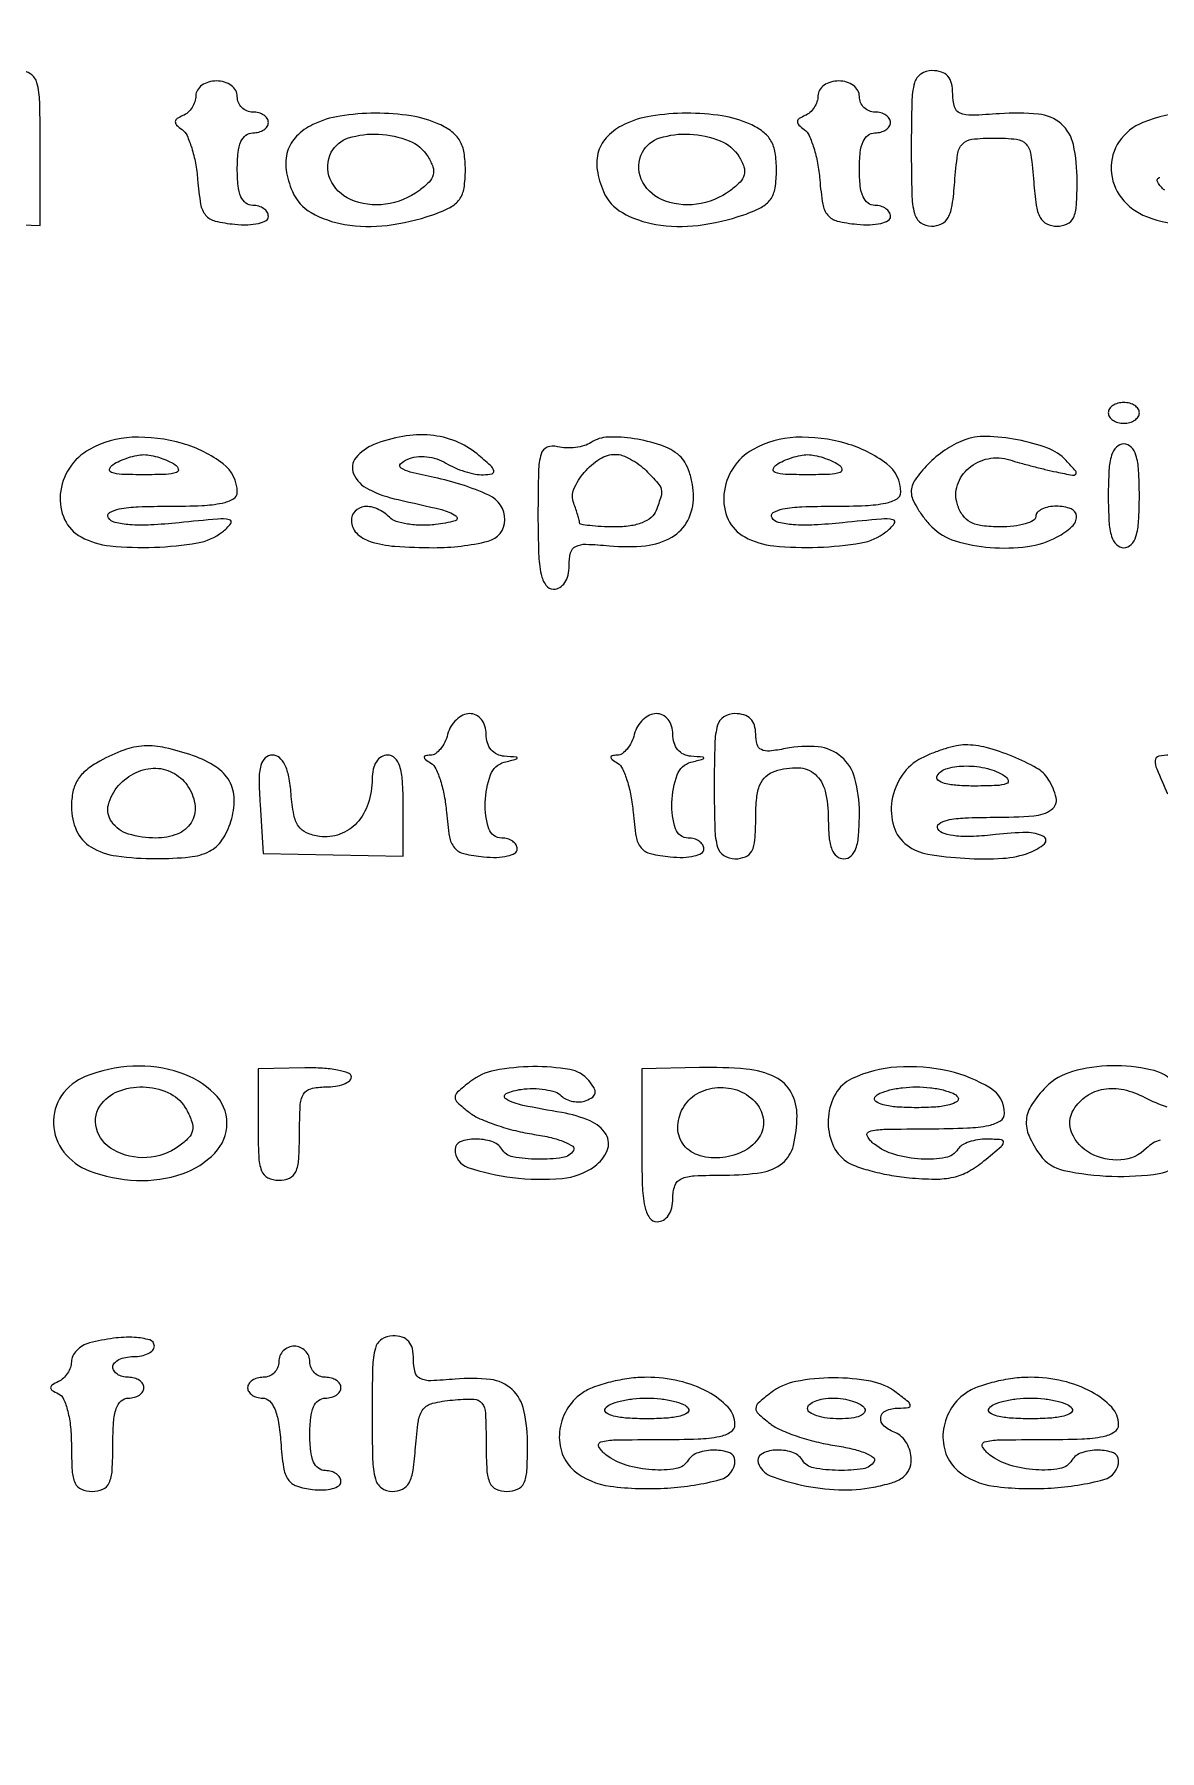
# Model space of a CAD drawing. Extents: x 0 to 1066, y 0 to 761.
# Drawn here: x 1025.98 to 1035.16, y 127.07 to 141.07 of the extents above; entities that cross this region are included whole.
import ezdxf

# ---------------------------------------------------------------- set-up
doc = ezdxf.new("R2010")
doc.units = 0
doc.header["$MEASUREMENT"] = 0

msp = doc.modelspace()

# ---------------------------------------------------------------- linework, layer by layer
for points in [[(710.559243, 95.267872, -0.000023), (733.258836, 95.240684, -0.000004), (756.324384, 95.211821, -0.198594)], [(606.442229, 95.24091, -0.000004), (629.422908, 95.212432, -0.198597)], [(669.892229, 95.24091, -0.000004), (692.872908, 95.212432, -0.198597)], [(1035.402577, 140.434153, 0.084123), (1035.02499, 140.351516, 0.14807), (1034.832265, 140.196522, 0.161253), (1034.766057, 139.96604, 0.156057), (1034.849968, 139.735909, 0.137919), (1035.055746, 139.583519, 0.079277), (1035.397601, 139.512405, 0.047386)], [(1035.20292, 139.798809, -0.103523), (1035.145963, 139.864154, -0.484919), (1035.162329, 139.903698, -0.064153)], [(1035.244478, 135.1908, 0.056115), (1035.154514, 135.180671, 0.334777), (1035.125944, 135.146785, 0.114027), (1035.138035, 135.077473, 0.006235), (1035.227211, 134.87355, 0.011702)], [(1035.297788, 132.508527, 0.141171), (1035.088294, 132.624312, 0.062047), (1034.770154, 132.656389, 0.061701), (1034.450423, 132.609146, 0.129583), (1034.235, 132.4836, 0.050288), (1034.118504, 132.340977, 0.124671), (1034.074304, 132.214563, 0.127219), (1034.096015, 132.084004, 0.053428), (1034.18588, 131.92872, 0.184603), (1034.381129, 131.802375, 0.044225), (1034.771338, 131.754992, 0.043681), (1035.158881, 131.776274, 0.221043), (1035.335658, 131.8914, 0.216893)], [(1035.16603, 132.050617, 0.122696), (1035.055094, 131.983934, -0.181548), (1034.845053, 131.888566, -0.139912), (1034.597001, 131.941693, -0.170747), (1034.445274, 132.106681, -0.24665), (1034.460474, 132.300341, -0.103177), (1034.5666, 132.410315, -0.108386), (1034.706038, 132.466274, -0.097009), (1034.868822, 132.461764, -0.067675), (1035.041477, 132.397514, 0.047758), (1035.221311, 132.322338, 0.179191)]]:
    msp.add_lwpolyline(points, format="xyb")
for points in [[(1025.6904, 140.581814, -0.06183), (1025.677313, 140.47639, -0.224383), (1025.635519, 140.425592, -0.120811), (1025.549691, 140.408156, -0.013762), (1025.350876, 140.421608, 0.065801), (1025.059638, 140.411021, 0.09008), (1024.813476, 140.321883, 0.11095), (1024.649833, 140.170016, 0.151572), (1024.5906, 139.979109, 0.127116), (1024.641203, 139.783283, 0.147059), (1024.77867, 139.649178, 0.086757), (1025.031254, 139.568849, 0.02435), (1025.445225, 139.533101), (1026.0288, 139.511236), (1026.0288, 140.142818, 0.005951), (1026.024324, 140.518903, 0.059557), (1026.001984, 140.674302, 0.180608), (1025.95049, 140.746567, 0.149683), (1025.8596, 140.7744, 0.073898), (1025.782528, 140.762946, 0.139619), (1025.730132, 140.729177, 0.126112), (1025.700103, 140.670054, 0.054817)], [(1033.1352, 140.1399, 0.006055), (1033.139723, 139.76641, 0.057365), (1033.161828, 139.60821, 0.172615), (1033.212024, 139.534092, 0.159749), (1033.299536, 139.5054, 0.112123), (1033.382604, 139.524265, 0.160679), (1033.436645, 139.576172, 0.086187), (1033.469625, 139.677401, 0.017695), (1033.489886, 139.86495, -0.015201), (1033.5131, 140.090356, -0.150499), (1033.552475, 140.17581, -0.186387), (1033.629446, 140.215075, -0.025798), (1033.812, 140.2245, -0.025798), (1033.994554, 140.215075, -0.186387), (1034.071525, 140.17581, -0.150499), (1034.1109, 140.090356, -0.015201), (1034.134114, 139.86495, 0.017695), (1034.154375, 139.677401, 0.086187), (1034.187355, 139.576172, 0.160679), (1034.241396, 139.524265, 0.112123), (1034.324464, 139.5054, 0.107856), (1034.408374, 139.523713, 0.182847), (1034.458265, 139.574213, 0.089741), (1034.482817, 139.675139, 0.014909), (1034.4888, 139.875741, 0.051993), (1034.458049, 140.170667, 0.163893), (1034.358412, 140.339679, 0.154599), (1034.172473, 140.419709, 0.04479), (1033.856323, 140.42292, -0.011201), (1033.628478, 140.409927, -0.108345), (1033.533768, 140.427287, -0.227478), (1033.488345, 140.478421, -0.069857), (1033.4736, 140.58344, 0.055817), (1033.463832, 140.670671, 0.126167), (1033.43371, 140.72938, 0.138691), (1033.381275, 140.762998, 0.073757), (1033.3044, 140.7744, 0.150217), (1033.213488, 140.746456, 0.180365), (1033.16199, 140.673937, 0.059311), (1033.139667, 140.517926, 0.005909)], [(1027.2978, 140.56995, -0.080037), (1027.289902, 140.520926, -0.064268), (1027.266736, 140.472701, -0.065096), (1027.232481, 140.432541, -0.087504), (1027.19205, 140.407191, 0.046343), (1027.14491, 140.382764, 0.240697), (1027.130605, 140.358219, 0.216661), (1027.141481, 140.330298, 0.038187), (1027.185748, 140.293293, -0.132308), (1027.225958, 140.244351, -0.030843), (1027.264047, 140.144075, -0.02971), (1027.294829, 140.019335, -0.025338), (1027.312648, 139.885002, 0.019997), (1027.336955, 139.685423, 0.133864), (1027.378, 139.595293, 0.163069), (1027.455166, 139.547554, 0.033665), (1027.61505, 139.52119, 0.029775), (1027.72197, 139.517276, 0.051008), (1027.810441, 139.528381, 0.070483), (1027.870539, 139.551521, 0.272062), (1027.89, 139.58464, 0.139787), (1027.880218, 139.618945, 0.099973), (1027.852723, 139.648174, 0.08532), (1027.811602, 139.667858, 0.069166), (1027.7631, 139.6746, -0.164293), (1027.706465, 139.693726, -0.129352), (1027.666414, 139.7451, -0.075863), (1027.643128, 139.834999, -0.025511), (1027.6362, 139.9707, -0.025511), (1027.643128, 140.106401, -0.075863), (1027.666414, 140.1963, -0.129352), (1027.706465, 140.247674, -0.164293), (1027.7631, 140.2668, 0.064853), (1027.811614, 140.273119, 0.082425), (1027.852723, 140.291651, 0.098894), (1027.880223, 140.319137, 0.148195), (1027.89, 140.3514, 0.148195), (1027.880223, 140.383663, 0.098894), (1027.852723, 140.411149, 0.082425), (1027.811614, 140.429681, 0.064853), (1027.7631, 140.436, -0.099038), (1027.71467, 140.445688, -0.097945), (1027.673477, 140.473277, -0.097945), (1027.645888, 140.51447, -0.099038), (1027.6362, 140.5629, 0.130775), (1027.623239, 140.611609, 0.10214), (1027.58685, 140.652787, 0.08892), (1027.532092, 140.680336, 0.072314), (1027.467, 140.6898, 0.069108), (1027.402331, 140.680819, 0.085282), (1027.347503, 140.654594, 0.099962), (1027.310843, 140.615653, 0.139896)], [(1032.3738, 140.56995, -0.080037), (1032.365902, 140.520926, -0.064268), (1032.342736, 140.472701, -0.065096), (1032.308481, 140.432541, -0.087504), (1032.26805, 140.407191, 0.046343), (1032.22091, 140.382764, 0.240697), (1032.206605, 140.358219, 0.216661), (1032.217481, 140.330298, 0.038187), (1032.261748, 140.293293, -0.132308), (1032.301958, 140.244351, -0.030843), (1032.340047, 140.144075, -0.02971), (1032.370829, 140.019335, -0.025338), (1032.388648, 139.885002, 0.019997), (1032.412955, 139.685423, 0.133864), (1032.454, 139.595293, 0.163069), (1032.531166, 139.547554, 0.033665), (1032.69105, 139.52119, 0.029775), (1032.79797, 139.517276, 0.051008), (1032.886441, 139.528381, 0.070483), (1032.946539, 139.551521, 0.272062), (1032.966, 139.58464, 0.139787), (1032.956218, 139.618945, 0.099973), (1032.928723, 139.648174, 0.08532), (1032.887602, 139.667858, 0.069166), (1032.8391, 139.6746, -0.164293), (1032.782465, 139.693726, -0.129352), (1032.742414, 139.7451, -0.075863), (1032.719128, 139.834999, -0.025511), (1032.7122, 139.9707, -0.025511), (1032.719128, 140.106401, -0.075863), (1032.742414, 140.1963, -0.129352), (1032.782465, 140.247674, -0.164293), (1032.8391, 140.2668, 0.064853), (1032.887614, 140.273119, 0.082425), (1032.928723, 140.291651, 0.098894), (1032.956223, 140.319137, 0.148195), (1032.966, 140.3514, 0.148195), (1032.956223, 140.383663, 0.098894), (1032.928723, 140.411149, 0.082425), (1032.887614, 140.429681, 0.064853), (1032.8391, 140.436, -0.099038), (1032.79067, 140.445688, -0.097945), (1032.749477, 140.473277, -0.097945), (1032.721888, 140.51447, -0.099038), (1032.7122, 140.5629, 0.130775), (1032.699239, 140.611609, 0.10214), (1032.66285, 140.652787, 0.08892), (1032.608092, 140.680336, 0.072314), (1032.543, 140.6898, 0.069108), (1032.478331, 140.680819, 0.085282), (1032.423503, 140.654594, 0.099962), (1032.386843, 140.615653, 0.139896)], [(1028.253613, 140.334559, 0.084446), (1028.12036, 140.23973, 0.122036), (1028.046244, 140.116345, 0.112368), (1028.034967, 139.964757, 0.064343), (1028.085558, 139.78752, 0.164207), (1028.239862, 139.615814, 0.087593), (1028.512162, 139.519956, 0.070959), (1028.859607, 139.512291, 0.054004), (1029.230976, 139.598276, 0.035169), (1029.372395, 139.659026, 0.117277), (1029.44854, 139.724413, 0.119933), (1029.486164, 139.816191, 0.037599), (1029.4974, 139.965396, 0.038769), (1029.48656, 140.104992, 0.092646), (1029.45206, 140.202595, 0.101726), (1029.387051, 140.275635, 0.053358), (1029.281919, 140.33782, 0.069558), (1029.054063, 140.405477, 0.038247), (1028.763424, 140.426814, 0.038313), (1028.474768, 140.403742, 0.073547)], [(1030.791613, 140.334559, 0.084446), (1030.65836, 140.23973, 0.122036), (1030.584244, 140.116345, 0.112368), (1030.572967, 139.964757, 0.064343), (1030.623558, 139.78752, 0.164207), (1030.777862, 139.615814, 0.087593), (1031.050162, 139.519956, 0.070959), (1031.397607, 139.512291, 0.054004), (1031.768976, 139.598276, 0.035169), (1031.910395, 139.659026, 0.117277), (1031.98654, 139.724413, 0.119933), (1032.024164, 139.816191, 0.037599), (1032.0354, 139.965396, 0.038769), (1032.02456, 140.104992, 0.092646), (1031.99006, 140.202595, 0.101726), (1031.925051, 140.275635, 0.053358), (1031.819919, 140.33782, 0.069558), (1031.592063, 140.405477, 0.038247), (1031.301424, 140.426814, 0.038313), (1031.012768, 140.403742, 0.073547)], [(1029.192732, 140.071495, -0.053632), (1029.23173, 139.988614, -0.147433), (1029.234279, 139.924719, -0.13153), (1029.2008, 139.865486, -0.039035), (1029.12168, 139.796545, -0.126607), (1028.84591, 139.6842, -0.136939), (1028.559003, 139.723813, -0.191419), (1028.393842, 139.889719, -0.227898), (1028.403301, 140.108252, -0.196882), (1028.544762, 140.22515, -0.087307), (1028.789328, 140.256538, -0.084188), (1029.038478, 140.202259, -0.161727)], [(1031.730732, 140.071495, -0.053632), (1031.76973, 139.988614, -0.147433), (1031.772279, 139.924719, -0.13153), (1031.7388, 139.865486, -0.039035), (1031.65968, 139.796545, -0.126607), (1031.38391, 139.6842, -0.136939), (1031.097003, 139.723813, -0.191419), (1030.931842, 139.889719, -0.227898), (1030.941301, 140.108252, -0.196882), (1031.082762, 140.22515, -0.087307), (1031.327328, 140.256538, -0.084188), (1031.576478, 140.202259, -0.161727)], [(1034.7426, 137.9826, 0.148195), (1034.752377, 137.950337, 0.098894), (1034.779877, 137.922851, 0.082425), (1034.820986, 137.904319, 0.064853), (1034.8695, 137.898, 0.064853), (1034.918014, 137.904319, 0.082425), (1034.959123, 137.922851, 0.098894), (1034.986623, 137.950337, 0.148195), (1034.9964, 137.9826, 0.148195), (1034.986623, 138.014863, 0.098894), (1034.959123, 138.042349, 0.082425), (1034.918014, 138.060881, 0.064853), (1034.8695, 138.0672, 0.064853), (1034.820986, 138.060881, 0.082425), (1034.779877, 138.042349, 0.098894), (1034.752377, 138.014863, 0.148195)], [(1026.43065, 137.684993, 0.12094), (1026.266589, 137.53127, 0.120817), (1026.192277, 137.318995, 0.133458), (1026.227556, 137.112324, 0.162656), (1026.361638, 136.970377, 0.097861), (1026.599751, 136.897685, 0.034111), (1026.959681, 136.885802, 0.033265), (1027.312079, 136.921765, 0.124255), (1027.51428, 137.010961, 0.0595), (1027.582673, 137.078829, 0.55686), (1027.57123, 137.110589, 0.074477), (1027.477538, 137.116228, 0.00348), (1027.160729, 137.085876, -0.012717), (1026.929733, 137.068043, -0.030694), (1026.758461, 137.069714, -0.040079), (1026.638765, 137.087956, -0.199035), (1026.584686, 137.126915, -0.417628), (1026.59485, 137.168878, -0.08881), (1026.672886, 137.198677, -0.03731), (1026.828463, 137.216338, -0.009613), (1027.081307, 137.2212, 0.010279), (1027.348403, 137.226691, 0.040308), (1027.511911, 137.246687, 0.078148), (1027.605008, 137.281542, 0.270464), (1027.6362, 137.334988, 0.235461), (1027.520597, 137.56686, 0.091061), (1027.190458, 137.73215, 0.080056), (1026.77853, 137.782986, 0.119358)], [(1028.750869, 137.72384, 0.125067), (1028.603869, 137.616627, 0.283798), (1028.585587, 137.485722, 0.176225), (1028.706546, 137.359262, 0.0612), (1028.948398, 137.274657, -0.006022), (1029.302316, 137.193165, -0.087528), (1029.419516, 137.141813, -0.642912), (1029.413037, 137.101549, -0.039748), (1029.253992, 137.071116, -0.031811), (1029.137962, 137.065775, -0.034687), (1029.02555, 137.075572, -0.03708), (1028.93172, 137.097583, -0.120798), (1028.877522, 137.130438, 0.089146), (1028.778354, 137.199391, 0.1299), (1028.67398, 137.217458, 0.18315), (1028.597644, 137.180655, 0.192131), (1028.5668, 137.103351, 0.199567), (1028.608639, 137.002701, 0.11712), (1028.721586, 136.933498, 0.061502), (1028.922734, 136.894046, 0.017709), (1029.24016, 136.8828, 0.059978), (1029.682078, 136.936002, 0.343968), (1029.818831, 137.109117, 0.297123), (1029.688769, 137.311308, 0.054051), (1029.2436, 137.455649, -0.00817), (1029.046949, 137.500013, -0.087419), (1028.972266, 137.532706, -0.465351), (1028.968537, 137.565661, -0.102647), (1029.022157, 137.602962, -0.069189), (1029.09708, 137.623301, -0.055451), (1029.180741, 137.624651, -0.054527), (1029.264128, 137.607435, -0.061502), (1029.338259, 137.572952, 0.037179), (1029.409231, 137.535648, 0.027059), (1029.492858, 137.5046, 0.027537), (1029.575865, 137.483729, 0.052582), (1029.644302, 137.477815, 0.049569), (1029.715304, 137.486226, 0.43582), (1029.729628, 137.510572, 0.138215), (1029.703011, 137.55257, 0.009162), (1029.593778, 137.647015, 0.079556), (1029.418411, 137.751139, 0.071658), (1029.21284, 137.800132, 0.066), (1028.986622, 137.790871, 0.052192)], [(1030.524385, 137.741465, -0.073065), (1030.468672, 137.71518, -0.042353), (1030.396133, 137.699696, -0.041316), (1030.319087, 137.696377, -0.054116), (1030.249435, 137.706736, 0.160191), (1030.164421, 137.701467, 0.232379), (1030.114897, 137.646632, 0.063932), (1030.093651, 137.50626, 0.00563), (1030.0896, 137.146467, 0.008256), (1030.094742, 136.835091, 0.043706), (1030.115208, 136.665895, 0.102209), (1030.154128, 136.576699, 0.243562), (1030.2165, 136.5444, 0.135886), (1030.267489, 136.558518, 0.112454), (1030.308314, 136.597648, 0.089588), (1030.334596, 136.659136, 0.056367), (1030.3434, 136.736986, -0.060651), (1030.35619, 136.842035, -0.22176), (1030.397238, 136.892924, -0.123595), (1030.48115, 136.910777, -0.014693), (1030.672428, 136.898193, 0.049195), (1030.967956, 136.899149, 0.107027), (1031.182547, 136.969022, 0.14247), (1031.311567, 137.104841, 0.119742), (1031.3586, 137.298418, 0.042408), (1031.350189, 137.397406, 0.039532), (1031.325167, 137.495992, 0.042006), (1031.288477, 137.580054, 0.095935), (1031.244787, 137.633339, 0.091428), (1031.092008, 137.718872, 0.044791), (1030.87449, 137.771757, 0.044494), (1030.660205, 137.78464, 0.140365)], [(1031.84505, 137.684993, 0.12094), (1031.680989, 137.53127, 0.120817), (1031.606677, 137.318995, 0.133458), (1031.641956, 137.112324, 0.162656), (1031.776038, 136.970377, 0.097861), (1032.014151, 136.897685, 0.034111), (1032.374081, 136.885802, 0.033265), (1032.726479, 136.921765, 0.124255), (1032.92868, 137.010961, 0.0595), (1032.997073, 137.078829, 0.55686), (1032.98563, 137.110589, 0.074477), (1032.891938, 137.116228, 0.00348), (1032.575129, 137.085876, -0.012717), (1032.344133, 137.068043, -0.030694), (1032.172861, 137.069714, -0.040079), (1032.053165, 137.087956, -0.199035), (1031.999086, 137.126915, -0.417628), (1032.00925, 137.168878, -0.08881), (1032.087286, 137.198677, -0.03731), (1032.242863, 137.216338, -0.009613), (1032.495707, 137.2212, 0.010279), (1032.762803, 137.226691, 0.040308), (1032.926311, 137.246687, 0.078148), (1033.019408, 137.281542, 0.270464), (1033.0506, 137.334988, 0.235461), (1032.934997, 137.56686, 0.091061), (1032.604858, 137.73215, 0.080056), (1032.19293, 137.782986, 0.119358)], [(1033.5582, 137.75726, 0.056154), (1033.409373, 137.677649, 0.045319), (1033.269914, 137.561617, 0.04713), (1033.166642, 137.437016, 0.150592), (1033.1352, 137.334988, 0.102164), (1033.146607, 137.279745, 0.03292), (1033.184903, 137.204923, 0.031265), (1033.239647, 137.125141, 0.030385), (1033.3044, 137.052, 0.123148), (1033.492424, 136.939207, 0.053922), (1033.779945, 136.884646, 0.053029), (1034.083816, 136.892598, 0.090061), (1034.325162, 136.970377, 0.059033), (1034.446625, 137.055148, 0.219872), (1034.482918, 137.138493, 0.307231), (1034.439432, 137.199622, 0.089316), (1034.3196, 137.2212, 0.048028), (1034.254846, 137.214966, 0.068025), (1034.200103, 137.196349, 0.088204), (1034.163215, 137.168907, 0.191087), (1034.1504, 137.1366, -0.27491), (1034.131003, 137.103987, -0.053598), (1034.065095, 137.076851, -0.043338), (1033.971272, 137.058139, -0.027566), (1033.860001, 137.052, -0.030534), (1033.71384, 137.060934, -0.091037), (1033.618549, 137.090795, -0.119802), (1033.555143, 137.146824, -0.075464), (1033.511233, 137.235904, -0.157613), (1033.512076, 137.394316, -0.13805), (1033.604834, 137.532152, -0.127471), (1033.762884, 137.608599, -0.126029), (1033.9389, 137.599121, 0.008414), (1034.018798, 137.575478, 0.004214), (1034.120526, 137.548149, 0.004183), (1034.226285, 137.521633, 0.006167), (1034.3196, 137.50028, 0.006891), (1034.450772, 137.473848, 0.271372), (1034.477571, 137.483477, 0.369524), (1034.477276, 137.508018, 0.009791), (1034.398341, 137.594547, 0.113729), (1034.248376, 137.693917, 0.041876), (1034.002535, 137.763283, 0.042013), (1033.745689, 137.790956, 0.10093)], [(1027.1286, 137.5596, -0.184642), (1027.154877, 137.523704, -0.400857), (1027.140027, 137.496247, -0.068582), (1027.054433, 137.481061, -0.009659), (1026.8748, 137.477591, -0.009659), (1026.695167, 137.481061, -0.068582), (1026.609573, 137.496247, -0.400857), (1026.594723, 137.523704, -0.184642), (1026.621, 137.5596, -0.038252), (1026.678867, 137.591008, -0.027073), (1026.7479, 137.617519, -0.027466), (1026.817039, 137.635735, -0.050718), (1026.8748, 137.641609, -0.050718), (1026.932561, 137.635735, -0.027466), (1027.0017, 137.617519, -0.027073), (1027.070733, 137.591008, -0.038252)], [(1030.971857, 137.511257, -0.012599), (1031.067794, 137.41036, -0.122953), (1031.0953, 137.358832, -0.136932), (1031.09381, 137.30268, -0.01693), (1031.053449, 137.185819, -0.129622), (1031.012605, 137.129115, -0.078209), (1030.940815, 137.086794, -0.060254), (1030.840605, 137.060542, -0.033975), (1030.715049, 137.052, -0.011571), (1030.604995, 137.054547, -0.019092), (1030.512321, 137.062393, -0.013714), (1030.439721, 137.07337, -0.363133), (1030.428, 137.087381, 0.063128), (1030.425387, 137.107991, 0.009353), (1030.414145, 137.148474, 0.010413), (1030.398893, 137.19602, 0.008792), (1030.380835, 137.245673, -0.193947), (1030.382763, 137.360899, -0.07795), (1030.467351, 137.497193, -0.074703), (1030.594862, 137.606932, -0.141305), (1030.7241, 137.6442, -0.086666), (1030.777535, 137.634868, -0.036688), (1030.84424, 137.605148, -0.034891), (1030.912513, 137.562131, -0.03837)], [(1032.543, 137.5596, -0.184642), (1032.569277, 137.523704, -0.400857), (1032.554427, 137.496247, -0.068582), (1032.468833, 137.481061, -0.009659), (1032.2892, 137.477591, -0.009659), (1032.109567, 137.481061, -0.068582), (1032.023973, 137.496247, -0.400857), (1032.009123, 137.523704, -0.184642), (1032.0354, 137.5596, -0.038252), (1032.093267, 137.591008, -0.027073), (1032.1623, 137.617519, -0.027466), (1032.231439, 137.635735, -0.050718), (1032.2892, 137.641609, -0.050718), (1032.346961, 137.635735, -0.027466), (1032.4161, 137.617519, -0.027073), (1032.485133, 137.591008, -0.038252)], [(1034.7426, 137.3058, 0.014068), (1034.748458, 137.097643, 0.058865), (1034.770095, 136.97445, 0.122766), (1034.809687, 136.907762, 0.200296), (1034.8695, 136.8828, 0.200296), (1034.929313, 136.907762, 0.122766), (1034.968905, 136.97445, 0.058865), (1034.990542, 137.097643, 0.014068), (1034.9964, 137.3058, 0.014068), (1034.990542, 137.513957, 0.058865), (1034.968905, 137.63715, 0.122766), (1034.929313, 137.703838, 0.200296), (1034.8695, 137.7288, 0.200296), (1034.809687, 137.703838, 0.122766), (1034.770095, 137.63715, 0.058865), (1034.748458, 137.513957, 0.014068)], [(1029.352713, 135.36, -0.049688), (1029.328678, 135.29518, -0.058463), (1029.293298, 135.240122, -0.068149), (1029.252537, 135.202395, -0.15041), (1029.212583, 135.189505, 0.037268), (1029.171858, 135.185911, 0.383112), (1029.162132, 135.173799, 0.221472), (1029.171873, 135.155583, 0.019331), (1029.216148, 135.124957, -0.143215), (1029.256361, 135.079089, -0.032136), (1029.294447, 134.981202, -0.030816), (1029.325233, 134.858169, -0.025599), (1029.343048, 134.724402, 0.019997), (1029.367355, 134.524823, 0.133864), (1029.4084, 134.434693, 0.163069), (1029.485566, 134.386954, 0.033665), (1029.64545, 134.36059, 0.029775), (1029.75237, 134.356676, 0.051008), (1029.840841, 134.367781, 0.070483), (1029.900939, 134.390921, 0.272062), (1029.9204, 134.42404, 0.139787), (1029.910618, 134.458345, 0.099973), (1029.883123, 134.487574, 0.08532), (1029.842002, 134.507258, 0.069166), (1029.7935, 134.514, -0.324794), (1029.689349, 134.589634, -0.087421), (1029.659064, 134.804209, -0.079037), (1029.703133, 135.030991, -0.246177), (1029.81465, 135.132483, 0.001923), (1029.914155, 135.158896, 0.339035), (1029.9204, 135.167047, 0.392517), (1029.913965, 135.173981, 0.002113), (1029.81465, 135.180986, -0.099242), (1029.754985, 135.197116, -0.104863), (1029.707483, 135.234813, -0.097744), (1029.677075, 135.29099, -0.07546), (1029.6666, 135.36, 0.071894), (1029.656895, 135.427143, 0.096727), (1029.628597, 135.481507, 0.109473), (1029.585122, 135.516658, 0.115978), (1029.53178, 135.5292, 0.114309), (1029.476936, 135.516496, 0.075597), (1029.423566, 135.479497, 0.069688), (1029.379721, 135.424673, 0.070024)], [(1030.875513, 135.36, -0.049688), (1030.851478, 135.29518, -0.058463), (1030.816098, 135.240122, -0.068149), (1030.775337, 135.202395, -0.15041), (1030.735383, 135.189505, 0.037268), (1030.694658, 135.185911, 0.383112), (1030.684932, 135.173799, 0.221472), (1030.694673, 135.155583, 0.019331), (1030.738948, 135.124957, -0.143215), (1030.779161, 135.079089, -0.032136), (1030.817247, 134.981202, -0.030816), (1030.848033, 134.858169, -0.025599), (1030.865848, 134.724402, 0.019997), (1030.890155, 134.524823, 0.133864), (1030.9312, 134.434693, 0.163069), (1031.008366, 134.386954, 0.033665), (1031.16825, 134.36059, 0.029775), (1031.27517, 134.356676, 0.051008), (1031.363641, 134.367781, 0.070483), (1031.423739, 134.390921, 0.272062), (1031.4432, 134.42404, 0.139787), (1031.433418, 134.458345, 0.099973), (1031.405923, 134.487574, 0.08532), (1031.364802, 134.507258, 0.069166), (1031.3163, 134.514, -0.324794), (1031.212149, 134.589634, -0.087421), (1031.181864, 134.804209, -0.079037), (1031.225933, 135.030991, -0.246177), (1031.33745, 135.132483, 0.001923), (1031.436955, 135.158896, 0.339035), (1031.4432, 135.167047, 0.392517), (1031.436765, 135.173981, 0.002113), (1031.33745, 135.180986, -0.099242), (1031.277785, 135.197116, -0.104863), (1031.230283, 135.234813, -0.097744), (1031.199875, 135.29099, -0.07546), (1031.1894, 135.36, 0.071894), (1031.179695, 135.427143, 0.096727), (1031.151397, 135.481507, 0.109473), (1031.107922, 135.516658, 0.115978), (1031.05458, 135.5292, 0.114309), (1030.999736, 135.516496, 0.075597), (1030.946366, 135.479497, 0.069688), (1030.902521, 135.424673, 0.070024)], [(1031.5278, 134.937, 0.006583), (1031.532407, 134.587108, 0.063075), (1031.554993, 134.439975, 0.183695), (1031.606426, 134.37113, 0.142406), (1031.697, 134.3448, 0.093958), (1031.783238, 134.36115, 0.183412), (1031.834294, 134.407537, 0.099994), (1031.859796, 134.499273, 0.017959), (1031.8662, 134.677499, -0.023806), (1031.874005, 134.841344, -0.073835), (1031.900522, 134.94849, -0.112205), (1031.949089, 135.017465, -0.107031), (1032.023482, 135.060117, -0.082674), (1032.214209, 135.087454, -0.17764), (1032.350511, 135.033924, -0.154079), (1032.432227, 134.897354, -0.058429), (1032.4584, 134.674149, 0.021226), (1032.464965, 134.519565, 0.070839), (1032.487699, 134.420841, 0.129231), (1032.527614, 134.365497, 0.173961), (1032.5853, 134.3448, 0.187804), (1032.644201, 134.367732, 0.126701), (1032.683944, 134.428904, 0.064234), (1032.706046, 134.540323, 0.016884), (1032.7122, 134.722523, 0.065638), (1032.675586, 135.000234, 0.149979), (1032.564523, 135.177417, 0.156102), (1032.376728, 135.257577, 0.072911), (1032.109665, 135.243723, -0.023257), (1031.978956, 135.223849, -0.140156), (1031.912005, 135.235626, -0.217599), (1031.877282, 135.277725, -0.06538), (1031.8662, 135.362115, 0.074213), (1031.855367, 135.4347, 0.124481), (1031.823632, 135.487164, 0.123371), (1031.770534, 135.518533, 0.072152), (1031.697, 135.5292, 0.142406), (1031.606426, 135.50287, 0.183695), (1031.554993, 135.434025, 0.063075), (1031.532407, 135.286892, 0.006583)], [(1026.51525, 135.142411, 0.045239), (1026.405147, 135.069091, 0.084402), (1026.33434, 134.989085, 0.087509), (1026.295494, 134.892251, 0.051779), (1026.2826, 134.768075, 0.107716), (1026.32487, 134.574143, 0.149664), (1026.442213, 134.442048, 0.103092), (1026.651334, 134.367631, 0.035008), (1026.974988, 134.346095, 0.023209), (1027.248022, 134.359747, 0.091855), (1027.408904, 134.405933, 0.131472), (1027.511477, 134.496661, 0.070862), (1027.584416, 134.650132, 0.077313), (1027.611329, 134.830825, 0.129038), (1027.571578, 134.978395, 0.119175), (1027.461197, 135.095229, 0.060355), (1027.278393, 135.184888, 0.028072), (1027.048919, 135.2507, 0.069806), (1026.875246, 135.265285, 0.074677), (1026.711356, 135.231264, 0.035844)], [(1033.2198, 135.166443, 0.127367), (1033.060987, 135.027234, 0.108784), (1032.978004, 134.820074, 0.11634), (1032.992283, 134.6084, 0.16149), (1033.101812, 134.454722, 0.115748), (1033.269598, 134.383605, 0.02798), (1033.571201, 134.348924, 0.029413), (1033.882933, 134.349007, 0.076984), (1034.101181, 134.396151, 0.084923), (1034.221803, 134.467776, 0.531171), (1034.215224, 134.526785, 0.126083), (1034.077974, 134.559265, 0.02486), (1033.823438, 134.541885, -0.017585), (1033.644108, 134.527017, -0.036431), (1033.503719, 134.530566, -0.047313), (1033.402794, 134.550254, -0.184555), (1033.353146, 134.588171, -0.394573), (1033.361593, 134.630263, -0.104047), (1033.430574, 134.660552, -0.041209), (1033.573172, 134.678329, -0.010414), (1033.807007, 134.6832, 0.017966), (1034.135435, 134.695005, 0.135411), (1034.280498, 134.746489, 0.304717), (1034.317171, 134.84132, 0.086167), (1034.253133, 134.995157, 0.124112), (1034.158321, 135.084815, 0.030208), (1033.962906, 135.179238, 0.031857), (1033.747719, 135.251988, 0.067873), (1033.573843, 135.274153, 0.051575), (1033.504482, 135.266365, 0.020119), (1033.411044, 135.241998, 0.019663), (1033.311231, 135.207291, 0.023096)], [(1027.821915, 134.78895), (1027.8477, 134.3871), (1028.41875, 134.377244), (1028.9898, 134.367389), (1028.9898, 134.779094, 0.014687), (1028.983875, 134.980769, 0.060134), (1028.962131, 135.101032, 0.123848), (1028.922501, 135.166338, 0.19723), (1028.8629, 135.1908, 0.136541), (1028.81168, 135.176547, 0.113445), (1028.77089, 135.137095, 0.089467), (1028.744733, 135.074826, 0.054861), (1028.736, 134.99547, -0.079736), (1028.704013, 134.796166, -0.105852), (1028.611575, 134.638104, -0.119894), (1028.4727, 134.544709, -0.124034), (1028.30826, 134.527116, -0.065562), (1028.200673, 134.557026, -0.145154), (1028.135623, 134.610757, -0.103497), (1028.097524, 134.704548, -0.024258), (1028.075243, 134.87355, 0.025772), (1028.05623, 135.014473, 0.065824), (1028.024164, 135.112185, 0.105405), (1027.979454, 135.169961, 0.177368), (1027.922558, 135.1908, 0.190895), (1027.863606, 135.167442, 0.1437), (1027.82797, 135.106739, 0.063992), (1027.81438, 134.991697, 0.013466)], [(1027.239174, 134.927349, -0.113519), (1027.292036, 134.774828, -0.171829), (1027.259947, 134.639474, -0.157826), (1027.146269, 134.546675, -0.093156), (1026.972414, 134.514, -0.073106), (1026.748411, 134.546928, -0.166813), (1026.611371, 134.645278, -0.218849), (1026.58477, 134.786004, -0.123493), (1026.668106, 134.942311, -0.096603), (1026.810561, 135.048956, -0.119618), (1026.972089, 135.083708, -0.127836), (1027.123626, 135.040052, -0.119644)], [(1033.8966, 135.0216, -0.163739), (1033.92554, 134.985256, -0.417353), (1033.912525, 134.957817, -0.073665), (1033.832025, 134.942328, -0.00987), (1033.658957, 134.938295, -0.018067), (1033.511536, 134.9431, -0.048038), (1033.407737, 134.960352, -0.099296), (1033.352932, 134.987414, -0.384351), (1033.3467, 135.0216, -0.194116), (1033.429778, 135.082653, -0.062656), (1033.58425, 135.102087, -0.058919), (1033.756085, 135.081767, -0.084784)], [(1026.39579, 132.568316, 0.14807), (1026.203065, 132.413322, 0.161253), (1026.136857, 132.18284, 0.156057), (1026.220768, 131.952709, 0.137919), (1026.426546, 131.800319, 0.080721), (1026.814376, 131.720802, 0.093416), (1027.187013, 131.775276, 0.117863), (1027.453057, 131.944339, 0.194929), (1027.5516, 132.1875, 0.202802), (1027.448682, 132.430804, 0.113525), (1027.169198, 132.599996, 0.091074), (1026.784578, 132.652877, 0.084775)], [(1027.8054, 132.176771, 0.010193), (1027.810671, 131.918219, 0.079054), (1027.834422, 131.800171, 0.189957), (1027.885578, 131.743212, 0.116417), (1027.9746, 131.7222, 0.102588), (1028.062205, 131.740366, 0.188085), (1028.11325, 131.790937, 0.090841), (1028.137941, 131.893142, 0.013964), (1028.1438, 132.1029, -0.012699), (1028.149559, 132.329618, -0.114574), (1028.1767, 132.42438, -0.210352), (1028.236288, 132.469589, -0.058662), (1028.3553, 132.4836, 0.0367), (1028.436299, 132.489553, 0.055337), (1028.504672, 132.507544, 0.072544), (1028.551456, 132.533879, 0.23237), (1028.5668, 132.565112, 0.319617), (1028.54455, 132.596364, 0.035444), (1028.454969, 132.620436, 0.032776), (1028.332024, 132.636025, 0.02017), (1028.1861, 132.638983), (1027.8054, 132.631342)], [(1029.53472, 132.5259, 0.01594), (1029.433521, 132.442415, 0.210578), (1029.413611, 132.399462, 0.218879), (1029.432284, 132.356732, 0.017291), (1029.529973, 132.275571, 0.061479), (1029.616322, 132.224294, 0.021677), (1029.750822, 132.17217, 0.021139), (1029.905114, 132.127117, 0.023249), (1030.057859, 132.096894, -0.020622), (1030.195884, 132.070337, -0.038368), (1030.304413, 132.035809, -0.053237), (1030.372885, 131.99919, -0.401415), (1030.379843, 131.966524, -0.220431), (1030.289638, 131.906998, -0.041408), (1030.087152, 131.89349, -0.041544), (1029.884705, 131.913639, -0.211831), (1029.7935, 131.976, 0.180568), (1029.713437, 132.038129, 0.07719), (1029.577378, 132.058494, 0.088965), (1029.455747, 132.035988, 0.312179), (1029.4128, 131.973906, 0.321365), (1029.517956, 131.827194, 0.051888), (1029.881114, 131.744706, 0.050808), (1030.286, 131.73736, 0.137859), (1030.552476, 131.836866, 0.134861), (1030.654262, 131.964995, 0.242944), (1030.644661, 132.095498, 0.156042), (1030.515521, 132.206749, 0.059206), (1030.284396, 132.274024, -0.009657), (1029.966108, 132.333354, -0.079034), (1029.828304, 132.385435, -0.611792), (1029.830327, 132.429036, -0.073156), (1029.951856, 132.464019, -0.03537), (1030.051071, 132.470329, -0.037425), (1030.148296, 132.462338, -0.040315), (1030.230185, 132.442523, -0.117385), (1030.279415, 132.412225, 0.086543), (1030.320609, 132.383265, 0.062692), (1030.374049, 132.36586, 0.061752), (1030.431055, 132.362075, 0.077494), (1030.482768, 132.373191, 0.061129), (1030.535811, 132.401382, 0.209983), (1030.555612, 132.433954, 0.169716), (1030.546981, 132.475687, 0.038153), (1030.5044, 132.53578, 0.179625), (1030.348222, 132.625744, 0.044364), (1030.048422, 132.649321, 0.045332), (1029.738321, 132.61796, 0.117159)], [(1030.9356, 132.007172, 0.007854), (1030.940685, 131.68348, 0.042378), (1030.961056, 131.508845, 0.099704), (1030.999886, 131.416895, 0.248023), (1031.0625, 131.3838, 0.13536), (1031.113297, 131.397808, 0.111616), (1031.15415, 131.436675, 0.089661), (1031.180537, 131.497527, 0.057642), (1031.1894, 131.57415, -0.083317), (1031.206857, 131.678184, -0.20744), (1031.257893, 131.733901, -0.094626), (1031.365001, 131.759144, -0.01069), (1031.615486, 131.7645, 0.036379), (1031.913739, 131.786229, 0.136552), (1032.083729, 131.861507, 0.162696), (1032.173627, 132.004918, 0.057996), (1032.203305, 132.247973, 0.125709), (1032.156025, 132.437505, 0.155575), (1032.025756, 132.563204, 0.093586), (1031.788384, 132.629474, 0.027174), (1031.40695, 132.641411), (1030.9356, 132.630545)], [(1032.64875, 132.549546, 0.150218), (1032.519222, 132.429462, 0.108788), (1032.459144, 132.240799, 0.106265), (1032.483318, 132.040611, 0.137396), (1032.588107, 131.88907, 0.083642), (1032.664057, 131.844995, 0.022459), (1032.797193, 131.801756, 0.0221), (1032.955126, 131.765623, 0.021236), (1033.117746, 131.742995, 0.021612), (1033.329248, 131.731865, 0.057498), (1033.479395, 131.747766, 0.070643), (1033.60335, 131.794626, 0.047885), (1033.728289, 131.879769, 0.004231), (1033.868974, 131.998829, 0.18173), (1033.88742, 132.032559, 0.435068), (1033.871089, 132.052761, 0.013767), (1033.753543, 132.057785, 0.042204), (1033.678758, 132.052604, 0.044511), (1033.607275, 132.034922, 0.048877), (1033.549061, 132.008285, 0.123222), (1033.5159, 131.976, -0.213591), (1033.414191, 131.906959, -0.058451), (1033.216, 131.895304, -0.056144), (1032.999905, 131.932443, -0.091551), (1032.83412, 132.015609, -0.103523), (1032.777163, 132.080954, -0.484919), (1032.793529, 132.120498, -0.064153), (1032.912585, 132.138155, -0.00368), (1033.28325, 132.142509, 0.008414), (1033.593712, 132.149097, 0.040692), (1033.768743, 132.170092, 0.08915), (1033.86353, 132.207793, 0.259184), (1033.8966, 132.267303, 0.26035), (1033.78137, 132.473601, 0.08258), (1033.443222, 132.611503, 0.070895), (1033.018484, 132.645934, 0.097484)], [(1027.220935, 132.299947, -0.037087), (1027.265942, 132.198418, -0.136333), (1027.270957, 132.128995, -0.143454), (1027.239425, 132.068989, -0.042682), (1027.160538, 132.000262, -0.145269), (1026.898847, 131.906851, -0.141081), (1026.625203, 131.969764, -0.202064), (1026.486568, 132.146288, -0.24464), (1026.530515, 132.349609, -0.138683), (1026.685071, 132.455906, -0.099997), (1026.893757, 132.482665, -0.102093), (1027.092844, 132.426431, -0.151297)], [(1031.872085, 132.349609, -0.151356), (1031.928311, 132.213711, -0.163906), (1031.895312, 132.074697, -0.133724), (1031.775473, 131.963738, -0.090418), (1031.596626, 131.908273, -0.09854), (1031.412191, 131.92233, -0.155245), (1031.280523, 132.008697, -0.171585), (1031.230919, 132.147882, -0.124105), (1031.271106, 132.308992, -0.139599), (1031.385545, 132.427294, -0.114777), (1031.554231, 132.478743, -0.111523), (1031.73229, 132.450985, -0.125985)], [(1033.5159, 132.399, -0.400129), (1033.508631, 132.364498, -0.089468), (1033.448283, 132.337299, -0.044569), (1033.336375, 132.31971, -0.016707), (1033.1775, 132.3144, -0.016707), (1033.018625, 132.31971, -0.044569), (1032.906717, 132.337299, -0.089468), (1032.846369, 132.364498, -0.400129), (1032.8391, 132.399, -0.158284), (1032.877671, 132.431703, -0.036095), (1032.960073, 132.458749, -0.033884), (1033.064132, 132.477387, -0.02738), (1033.1775, 132.4836, -0.02738), (1033.290868, 132.477387, -0.033884), (1033.394927, 132.458749, -0.036095), (1033.477329, 132.431703, -0.158284)], [(1026.43065, 130.394883, 0.067512), (1026.374057, 130.371592, 0.068712), (1026.32609, 130.334175, 0.075329), (1026.293703, 130.288882, 0.11814), (1026.2826, 130.242547, -0.082908), (1026.27473, 130.195414, -0.061237), (1026.251536, 130.147787, -0.060849), (1026.217288, 130.106884, -0.079052), (1026.17685, 130.07955, 0.029131), (1026.125458, 130.051816, 0.260055), (1026.1134, 130.0302, 0.260055), (1026.125458, 130.008584, 0.029131), (1026.17685, 129.98085, -0.181903), (1026.21919, 129.93756, -0.042388), (1026.252671, 129.839717, -0.036866), (1026.275195, 129.709501, -0.0244), (1026.2826, 129.55785, 0.014451), (1026.28853, 129.352734, 0.09211), (1026.313327, 129.252056, 0.187602), (1026.364368, 129.202097, 0.101296), (1026.4518, 129.1842, 0.102588), (1026.539405, 129.202366, 0.188085), (1026.59045, 129.252938, 0.090841), (1026.615141, 129.355142, 0.013964), (1026.621, 129.5649, -0.016668), (1026.627132, 129.748804, -0.063857), (1026.6492, 129.861, -0.12648), (1026.688934, 129.922532, -0.188641), (1026.7479, 129.9456, 0.064853), (1026.796414, 129.951919, 0.082425), (1026.837523, 129.970451, 0.098894), (1026.865023, 129.997937, 0.148195), (1026.8748, 130.0302, 0.148195), (1026.865023, 130.062463, 0.098894), (1026.837523, 130.089949, 0.082425), (1026.796414, 130.108481, 0.064853), (1026.7479, 130.1148, -0.064853), (1026.699386, 130.121119, -0.082425), (1026.658277, 130.139651, -0.098894), (1026.630777, 130.167137, -0.148195), (1026.621, 130.1994, -0.191087), (1026.633815, 130.231707, -0.088204), (1026.670703, 130.259149, -0.068025), (1026.725446, 130.277766, -0.048028), (1026.7902, 130.284, 0.048028), (1026.854954, 130.290234, 0.068025), (1026.909698, 130.308851, 0.088204), (1026.946585, 130.336293, 0.191087), (1026.9594, 130.3686, 0.33192), (1026.921491, 130.419414, 0.059876), (1026.797784, 130.440557, 0.04594), (1026.625282, 130.433282, 0.030421)], [(1027.9746, 130.2417, -0.099038), (1027.964912, 130.19327, -0.097945), (1027.937323, 130.152077, -0.097945), (1027.89613, 130.124488, -0.099038), (1027.8477, 130.1148, 0.064853), (1027.799186, 130.108481, 0.082425), (1027.758077, 130.089949, 0.098894), (1027.730577, 130.062463, 0.148195), (1027.7208, 130.0302, 0.142809), (1027.730206, 129.997939, 0.099633), (1027.756648, 129.970451, 0.08428), (1027.796189, 129.951932, 0.067565), (1027.842836, 129.9456, -0.199886), (1027.898303, 129.922503, -0.098074), (1027.941378, 129.857628, -0.058471), (1027.972296, 129.747539, -0.021194), (1027.990886, 129.58605, 0.017705), (1028.013222, 129.37933, 0.112209), (1028.050881, 129.281225, 0.16625), (1028.120154, 129.22842, 0.051861), (1028.24955, 129.199731, 0.036601), (1028.338675, 129.19604, 0.058686), (1028.413859, 129.207327, 0.081602), (1028.464884, 129.230672, 0.249719), (1028.4822, 129.263181, 0.139401), (1028.472418, 129.297585, 0.100013), (1028.444923, 129.326898, 0.085452), (1028.403801, 129.346638, 0.069375), (1028.3553, 129.3534, -0.164293), (1028.298665, 129.372526, -0.129352), (1028.258614, 129.4239, -0.075863), (1028.235328, 129.513799, -0.025511), (1028.2284, 129.6495, -0.025511), (1028.235328, 129.785201, -0.075863), (1028.258614, 129.8751, -0.129352), (1028.298665, 129.926474, -0.164293), (1028.3553, 129.9456, 0.064853), (1028.403814, 129.951919, 0.082425), (1028.444923, 129.970451, 0.098894), (1028.472423, 129.997937, 0.148195), (1028.4822, 130.0302, 0.148195), (1028.472423, 130.062463, 0.098894), (1028.444923, 130.089949, 0.082425), (1028.403814, 130.108481, 0.064853), (1028.3553, 130.1148, -0.099038), (1028.30687, 130.124488, -0.097945), (1028.265677, 130.152077, -0.097945), (1028.238088, 130.19327, -0.099038), (1028.2284, 130.2417, 0.099038), (1028.218712, 130.29013, 0.097945), (1028.191123, 130.331323, 0.097945), (1028.14993, 130.358912, 0.099038), (1028.1015, 130.3686, 0.099038), (1028.05307, 130.358912, 0.097945), (1028.011877, 130.331323, 0.097945), (1027.984288, 130.29013, 0.099038)], [(1028.736, 129.8187, 0.006055), (1028.740523, 129.44521, 0.057365), (1028.762628, 129.28701, 0.172615), (1028.812824, 129.212892, 0.159749), (1028.900336, 129.1842, 0.112123), (1028.983404, 129.203065, 0.160679), (1029.037445, 129.254972, 0.086187), (1029.070425, 129.356201, 0.017695), (1029.090686, 129.54375, -0.017144), (1029.113863, 129.760529, -0.131086), (1029.153547, 129.854005, -0.170606), (1029.229808, 129.902958, -0.034162), (1029.39165, 129.92981, -0.026123), (1029.565214, 129.937432, -0.231403), (1029.631839, 129.904161, -0.154118), (1029.661407, 129.822404, -0.010297), (1029.6666, 129.57026, 0.013613), (1029.672408, 129.35697, 0.089894), (1029.697019, 129.253608, 0.188411), (1029.748068, 129.202571, 0.103574), (1029.8358, 129.1842, 0.100692), (1029.923148, 129.201971, 0.187353), (1029.974187, 129.251643, 0.092715), (1029.999037, 129.351602, 0.01469), (1030.005, 129.554541, 0.051384), (1029.975073, 129.84498, 0.156087), (1029.878461, 130.015678, 0.158334), (1029.701735, 130.097163, 0.053312), (1029.414392, 130.100452, -0.013723), (1029.21524, 130.086962, -0.120689), (1029.129328, 130.10438, -0.224495), (1029.0875, 130.155175, -0.061884), (1029.0744, 130.260614, 0.054817), (1029.064697, 130.348854, 0.126112), (1029.034668, 130.407977, 0.139619), (1028.982272, 130.441746, 0.073898), (1028.9052, 130.4532, 0.150217), (1028.814288, 130.425256, 0.180365), (1028.76279, 130.352737, 0.059311), (1028.740467, 130.196726, 0.005909)], [(1030.446824, 129.983103, 0.109834), (1030.322271, 129.846966, 0.106782), (1030.265528, 129.669486, 0.112296), (1030.288237, 129.491592, 0.132631), (1030.385746, 129.353362, 0.14246), (1030.677411, 129.226696, 0.047426), (1031.147565, 129.211687, 0.047836), (1031.576601, 129.280249, 0.341612), (1031.697, 129.435906, 0.312179), (1031.654053, 129.497988, 0.088965), (1031.532422, 129.520494, 0.07719), (1031.396363, 129.500129, 0.180568), (1031.3163, 129.438, -0.214617), (1031.216104, 129.370273, -0.059683), (1031.022208, 129.360112, -0.056833), (1030.809805, 129.398854, -0.088632), (1030.64448, 129.482991, -0.101387), (1030.587087, 129.548277, -0.488362), (1030.603163, 129.587441, -0.064579), (1030.720991, 129.604492, -0.003683), (1031.08863, 129.6072, 0.008436), (1031.397058, 129.612404, 0.041106), (1031.570471, 129.632595, 0.090771), (1031.664144, 129.669913, 0.258175), (1031.697, 129.729303, 0.191819), (1031.640915, 129.870117, 0.080331), (1031.475838, 129.996239, 0.066193), (1031.240586, 130.084762, 0.056989), (1030.9779, 130.1148, 0.033303), (1030.832765, 130.105122, 0.027486), (1030.680388, 130.076114, 0.028339), (1030.543123, 130.033692, 0.063738)], [(1031.98812, 129.9879, 0.01594), (1031.886921, 129.904415, 0.210578), (1031.867011, 129.861462, 0.218879), (1031.885684, 129.818732, 0.017291), (1031.983373, 129.737571, 0.061479), (1032.069722, 129.686294, 0.021677), (1032.204222, 129.63417, 0.021139), (1032.358514, 129.589117, 0.023249), (1032.511259, 129.558894, -0.020622), (1032.649284, 129.532337, -0.038368), (1032.757813, 129.497809, -0.053237), (1032.826285, 129.46119, -0.401415), (1032.833243, 129.428524, -0.220431), (1032.743038, 129.368998, -0.041408), (1032.540552, 129.35549, -0.041544), (1032.338105, 129.375639, -0.211831), (1032.2469, 129.438, 0.18116), (1032.1611, 129.504423, 0.089994), (1032.022574, 129.521246, 0.122237), (1031.912709, 129.48703, 0.348691), (1031.886725, 129.41685, 0.222469), (1031.985035, 129.312213, 0.042712), (1032.240959, 129.234898, 0.042987), (1032.545523, 129.197527, 0.055461), (1032.826353, 129.218527, 0.026419), (1032.976357, 129.254961, 0.085342), (1033.06788, 129.300462, 0.130002), (1033.117467, 129.361706, 0.105905), (1033.1352, 129.444489, 0.069481), (1033.125723, 129.512362, 0.063147), (1033.097923, 129.577458, 0.066772), (1033.056827, 129.630075, 0.102347), (1033.0083, 129.661206, -0.084728), (1032.913203, 129.717625, -0.247463), (1032.88571, 129.786237, -0.273917), (1032.927232, 129.842146, -0.095063), (1033.02945, 129.863691, 0.019471), (1033.113409, 129.868491, 0.423232), (1033.127322, 129.885908, 0.194392), (1033.111569, 129.914022, 0.007128), (1033.01328, 129.990591, 0.115624), (1032.806691, 130.082188, 0.047469), (1032.499544, 130.1106, 0.047467), (1032.192899, 130.080611, 0.116915)], [(1033.577024, 129.983103, 0.109834), (1033.452471, 129.846966, 0.106782), (1033.395728, 129.669486, 0.112296), (1033.418437, 129.491592, 0.132631), (1033.515946, 129.353362, 0.14246), (1033.807611, 129.226696, 0.047426), (1034.277765, 129.211687, 0.047836), (1034.706801, 129.280249, 0.341612), (1034.8272, 129.435906, 0.312179), (1034.784253, 129.497988, 0.088965), (1034.662622, 129.520494, 0.07719), (1034.526563, 129.500129, 0.180568), (1034.4465, 129.438, -0.214617), (1034.346304, 129.370273, -0.059683), (1034.152408, 129.360112, -0.056833), (1033.940005, 129.398854, -0.088632), (1033.77468, 129.482991, -0.101387), (1033.717287, 129.548277, -0.488362), (1033.733363, 129.587441, -0.064579), (1033.851191, 129.604492, -0.003683), (1034.21883, 129.6072, 0.008436), (1034.527258, 129.612404, 0.041106), (1034.700671, 129.632595, 0.090771), (1034.794344, 129.669913, 0.258175), (1034.8272, 129.729303, 0.191819), (1034.771115, 129.870117, 0.080331), (1034.606038, 129.996239, 0.066193), (1034.370786, 130.084762, 0.056989), (1034.1081, 130.1148, 0.033303), (1033.962965, 130.105122, 0.027486), (1033.810588, 130.076114, 0.028339), (1033.673323, 130.033692, 0.063738)], [(1031.3163, 129.861, -0.400129), (1031.309031, 129.826498, -0.089468), (1031.248683, 129.799299, -0.044569), (1031.136775, 129.78171, -0.016707), (1030.9779, 129.7764, -0.016707), (1030.819025, 129.78171, -0.044569), (1030.707117, 129.799299, -0.089468), (1030.646769, 129.826498, -0.400129), (1030.6395, 129.861, -0.158284), (1030.678071, 129.893703, -0.036095), (1030.760473, 129.920749, -0.033884), (1030.864532, 129.939387, -0.02738), (1030.9779, 129.9456, -0.02738), (1031.091268, 129.939387, -0.033884), (1031.195327, 129.920749, -0.036095), (1031.277729, 129.893703, -0.158284)], [(1032.7545, 129.861, -0.297719), (1032.753666, 129.827856, -0.145541), (1032.719305, 129.800191, -0.069343), (1032.648217, 129.782013, -0.027979), (1032.547993, 129.7764, -0.031003), (1032.44885, 129.782553, -0.048032), (1032.36522, 129.801251, -0.061379), (1032.307171, 129.828477, -0.257909), (1032.2892, 129.861, -0.222681), (1032.304375, 129.893384, -0.076538), (1032.349861, 129.920749, -0.058208), (1032.416631, 129.93941, -0.039081), (1032.495707, 129.9456, -0.037634), (1032.578588, 129.939353, -0.041396), (1032.656912, 129.920749, -0.045439), (1032.720096, 129.893529, -0.130646)], [(1034.4465, 129.861, -0.400129), (1034.439231, 129.826498, -0.089468), (1034.378883, 129.799299, -0.044569), (1034.266975, 129.78171, -0.016707), (1034.1081, 129.7764, -0.016707), (1033.949225, 129.78171, -0.044569), (1033.837317, 129.799299, -0.089468), (1033.776969, 129.826498, -0.400129), (1033.7697, 129.861, -0.158284), (1033.808271, 129.893703, -0.036095), (1033.890673, 129.920749, -0.033884), (1033.994732, 129.939387, -0.02738), (1034.1081, 129.9456, -0.02738), (1034.221468, 129.939387, -0.033884), (1034.325527, 129.920749, -0.036095), (1034.407929, 129.893703, -0.158284)]]:
    msp.add_lwpolyline(points, format="xyb", close=True)

doc.saveas('drawing.dxf')
